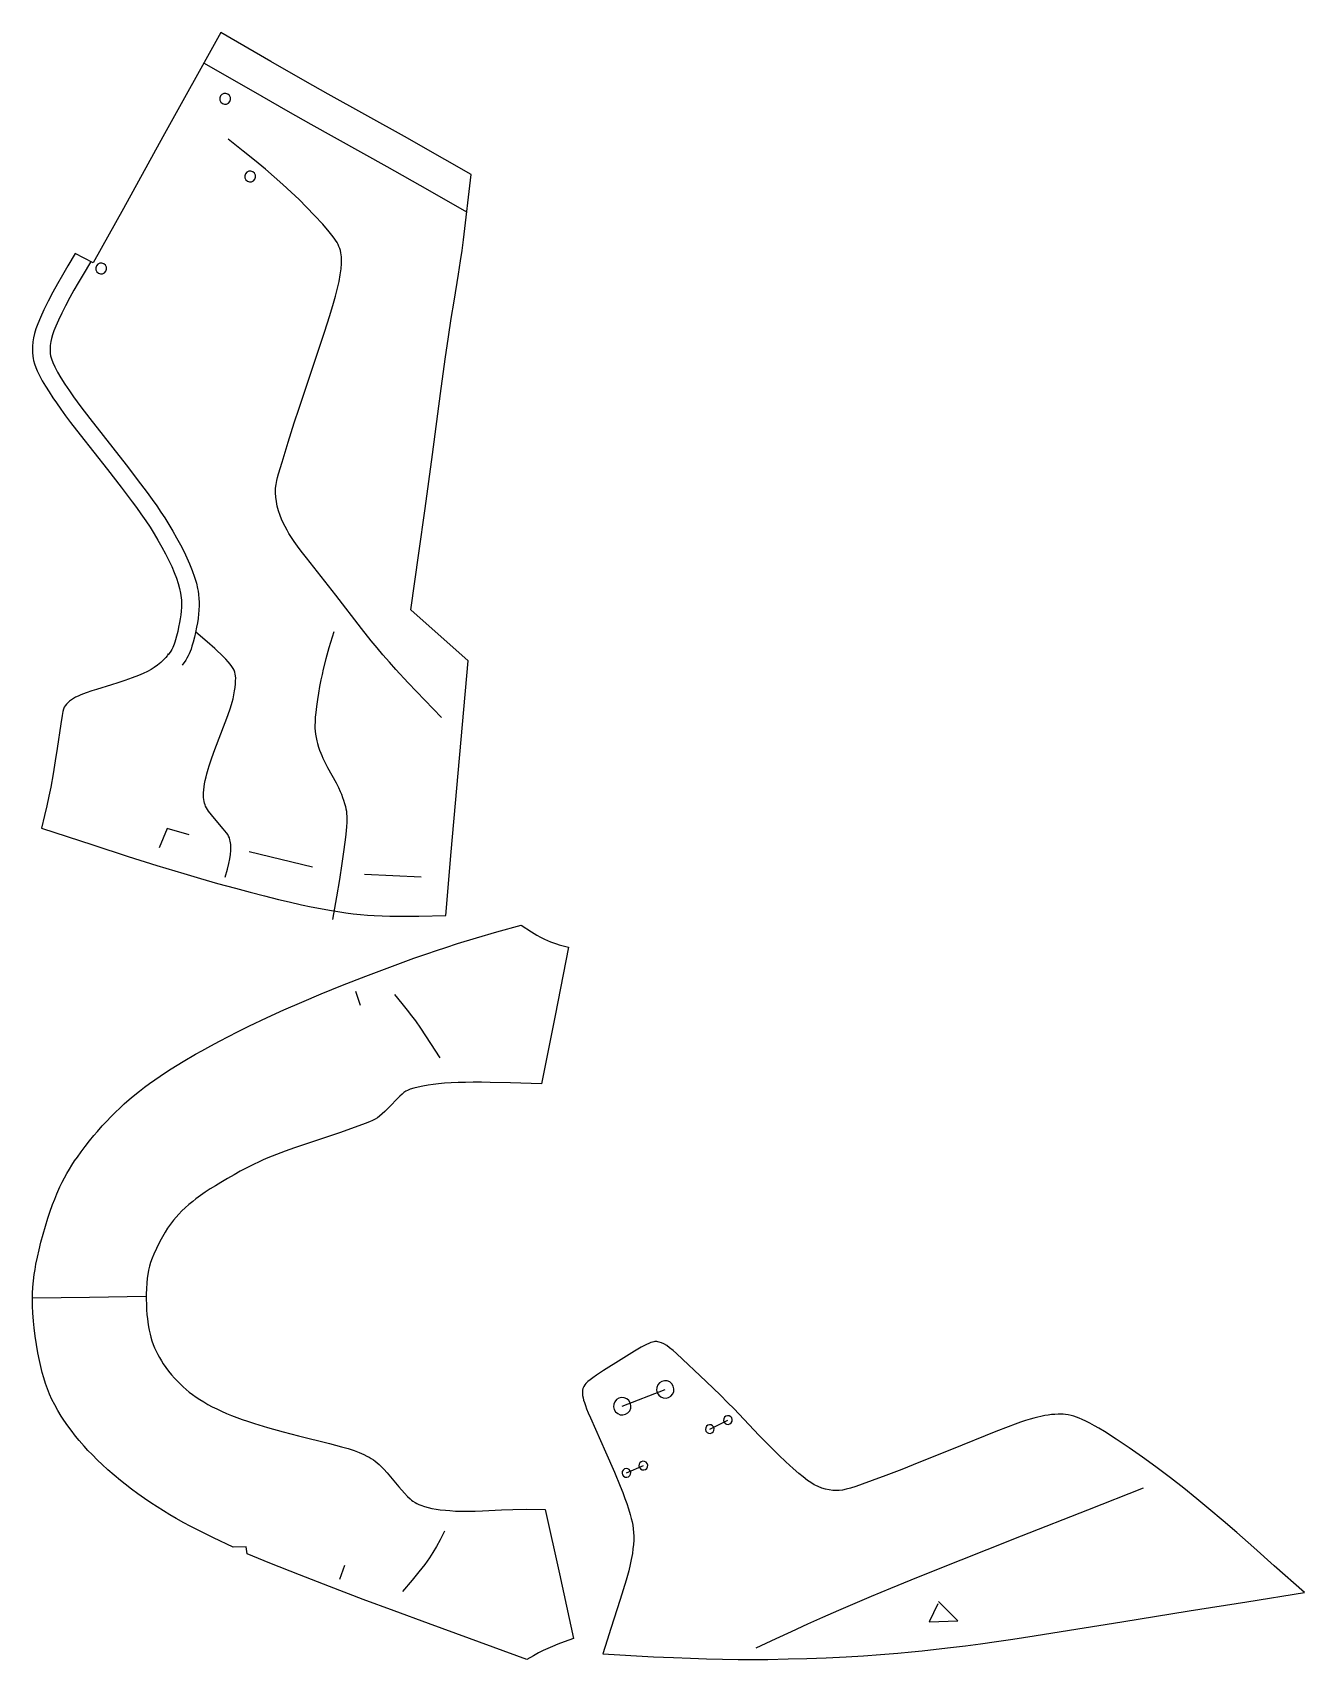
# Model space of a CAD drawing. Extents: x 1 to 293, y 1 to 877.
# Drawn here: x 1 to 292.8, y 1 to 374.1 of the extents above; entities that cross this region are included whole.
import ezdxf

# ---------------------------------------------------------------- set-up
doc = ezdxf.new("R2010")
doc.units = 0

msp = doc.modelspace()

# ---------------------------------------------------------------- linework, layer by layer
for points in [[(95.80265, 171.57164), (97.085854, 186.171951), (98.369057, 200.772263), (99.65226, 215.37265), (100.935623, 229.972961), (87.795151, 241.668671), (89.63578, 254.66835), (91.058746, 264.899292), (92.741402, 277.302887), (94.626953, 291.323669), (95.709839, 299.195618), (96.437187, 304.276001), (97.072731, 308.482574), (97.710464, 312.475769), (98.730232, 318.626099), (99.210152, 321.751099), (99.539528, 324.115997), (99.848907, 326.499512), (101.651482, 341.520386), (95.625626, 344.941467), (86.307343, 350.20929), (68.864998, 359.962402), (63.581875, 362.936951), (55.654453, 367.459137), (44.188984, 374.065857), (30.92375, 350.179443), (21.836874, 333.709595), (14.937265, 321.230927), (10.789765, 323.363892), (9.132031, 320.60202), (7.855703, 318.432404), (6.743515, 316.479675), (5.681719, 314.535065), (4.588359, 312.435242), (3.617812, 310.466003), (2.800781, 308.69046), (2.205078, 307.263519), (1.785312, 306.11319), (1.466953, 305.058441), (1.246172, 304.082245), (1.107109, 303.160309), (1.020625, 302.045074), (1, 301.26358), (1.003828, 300.690857), (1.065625, 299.835938), (1.146875, 299.30368), (1.236484, 298.877106), (1.451563, 298.103027), (1.763828, 297.235535), (2.095, 296.463287), (2.614063, 295.398499), (3.242265, 294.235229), (3.970547, 292.986542), (4.790078, 291.665771), (5.692187, 290.286011), (6.467109, 289.14859), (7.495625, 287.694458), (8.586094, 286.205078), (9.735312, 284.677032), (11.941406, 281.81842), (18.184687, 273.874207), (21.366484, 269.783356), (23.865391, 266.488983), (24.834921, 265.171478), (25.883047, 263.707977), (26.976797, 262.12149), (27.96664, 260.616486), (28.887655, 259.145386), (29.751249, 257.697021), (30.666172, 256.082031), (31.501719, 254.523972), (32.255466, 253.036713), (32.927498, 251.618347), (33.520546, 250.25), (34.037186, 248.912735), (34.428593, 247.752808), (34.756405, 246.581085), (34.973438, 245.544998), (35.056171, 245.009598), (35.119686, 244.459442), (35.162655, 243.892105), (35.18375, 243.305389), (35.166092, 242.277573), (35.104141, 241.411713), (35.006248, 240.522644), (34.879532, 239.628113), (34.731171, 238.744995), (34.526173, 237.683823), (34.312656, 236.701401), (34.064686, 235.673981), (33.840782, 234.842178), (33.669842, 234.279755), (33.50914, 233.814377), (33.354763, 233.425308), (33.172501, 233.03038), (32.95578, 232.624374), (32.697422, 232.193985), (32.138279, 231.378906), (32.129139, 231.632111), (31.879141, 231.153671), (31.575546, 230.735458), (31.135, 230.263275), (30.45789, 229.646866), (29.652109, 228.994766), (28.873436, 228.430145), (28.204062, 228.006241), (27.412577, 227.578278), (26.419374, 227.117111), (25.323906, 226.663986), (23.830469, 226.093506), (22.207344, 225.508743), (20.594296, 224.95546), (19.129141, 224.478439), (15.661406, 223.434052), (14.575313, 223.092026), (13.31664, 222.659531), (12.097422, 222.188126), (11.469999, 221.914688), (10.897578, 221.636246), (10.393203, 221.355469), (9.957188, 221.075775), (9.514844, 220.746719), (9.150312, 220.43132), (8.808906, 220.08905), (8.47539, 219.698517), (8.271563, 219.358673), (8.115859, 218.946564), (7.961484, 218.345078), (7.793593, 217.480301), (7.488672, 215.569138), (6.665234, 209.908905), (6.228906, 207.046005), (5.731562, 204.050705), (5.173515, 200.997971), (4.762422, 198.935852), (4.296562, 196.766006), (3.775937, 194.493896), (3.096562, 191.655701), (14.827343, 187.778748), (22.974922, 185.134064), (29.498047, 183.087814), (35.729141, 181.210312), (39.50914, 180.105301), (43.478123, 178.972031), (47.535938, 177.844925), (50.912579, 176.935226), (54.222733, 176.073441), (57.408981, 175.279297), (59.845547, 174.700775), (62.750622, 174.048508), (64.963905, 173.583115), (67.080078, 173.167343), (69.100624, 172.800858), (71.026718, 172.483276), (72.85984, 172.214294), (74.601875, 171.993042), (76.259918, 171.81633), (77.84359, 171.678986), (79.362808, 171.576401), (81.185936, 171.489456), (82.942421, 171.439453), (84.989136, 171.414917), (87.329605, 171.416473), (89.636948, 171.440628), (95.80265, 171.57164)], [(100.617966, 332.907715), (91.682266, 337.980865), (82.386642, 343.235687), (64.95031, 352.985535), (59.637421, 355.976959), (51.675388, 360.518829), (40.304531, 367.071167)], [(45.385311, 360.118988), (44.898357, 360.091309), (44.459061, 359.879456), (44.134296, 359.515533), (43.973515, 359.055237), (44.001171, 358.568207), (44.213047, 358.128967), (44.576954, 357.804138), (45.037422, 357.643341), (45.524296, 357.671021), (45.963673, 357.882874), (46.288357, 358.246643), (46.449219, 358.707245), (46.421482, 359.194122), (46.209686, 359.633362), (45.845779, 359.958191), (45.385311, 360.118988)], [(94.863747, 216.972412), (87.206871, 224.98468), (84.365776, 228.01741), (82.884453, 229.656631), (81.358437, 231.405151), (80.050232, 232.960464), (78.708359, 234.61203), (76.50695, 237.410156), (70.617111, 245.040619), (63.827343, 253.605774), (62.656326, 255.127029), (61.803825, 256.272644), (61.052422, 257.325226), (60.391247, 258.30249), (59.809452, 259.221863), (59.393826, 259.927643), (58.927341, 260.787506), (58.511326, 261.635529), (58.143047, 262.472107), (57.821404, 263.294434), (57.447498, 264.416016), (57.16, 265.495453), (56.95578, 266.525085), (56.828514, 267.49881), (56.766403, 268.537811), (56.780231, 269.492096), (56.821796, 270.042816), (56.871872, 270.4617), (57.039219, 271.346954), (57.207966, 272.017487), (57.441406, 272.847656), (58.245312, 275.520935), (59.658047, 280.111633), (61.064999, 284.564056), (62.153671, 287.923676), (63.146248, 290.921936), (66.798203, 301.70108), (68.010002, 305.331329), (69.243668, 309.172577), (70.085464, 311.993744), (70.534843, 313.628418), (70.98484, 315.422485), (71.325386, 316.967896), (71.611481, 318.53717), (71.789375, 319.845306), (71.893204, 321.108429), (71.908516, 321.577484), (71.904533, 322.145935), (71.874924, 322.658264), (71.822189, 323.124847), (71.749138, 323.55545), (71.633049, 324.058746), (71.493042, 324.542023), (71.31234, 325.033752), (71.117027, 325.456329), (70.858513, 325.924377), (70.520233, 326.455627), (70.203979, 326.906158), (69.68586, 327.590851), (69.04203, 328.387726), (67.579216, 330.085846), (65.723511, 332.114532), (63.869297, 334.044617), (62.169529, 335.74234), (60.354374, 337.484375), (58.447266, 339.236542), (56.46711, 340.979767), (54.42625, 342.7146), (51.914295, 344.787262), (49.353436, 346.85321), (45.89922, 349.602112)], [(51.098202, 342.296173), (50.611248, 342.268494), (50.172031, 342.056641), (49.847187, 341.692719), (49.686405, 341.232269), (49.714062, 340.7453), (49.925938, 340.306), (50.289764, 339.981232), (50.750233, 339.820465), (51.237186, 339.848114), (51.676407, 340.059998), (52.001247, 340.423889), (52.162029, 340.884369), (52.134373, 341.371307), (51.922421, 341.810608), (51.55867, 342.135315), (51.098202, 342.296173)], [(14.269688, 321.389221), (12.596484, 318.600006), (11.463281, 316.675232), (10.48789, 314.972107), (9.554688, 313.281799), (8.575234, 311.431091), (7.69539, 309.688751), (6.941172, 308.111542), (6.330312, 306.737976), (5.902578, 305.676331), (5.57539, 304.747345), (5.341015, 303.934052), (5.188203, 303.216156), (5.075547, 302.33609), (5.018047, 301.140076), (5.023047, 300.825073), (5.049375, 300.48584), (5.147734, 299.909515), (5.342578, 299.22226), (5.663203, 298.389984), (6.135234, 297.384216), (6.759453, 296.21109), (7.52664, 294.891479), (8.4275, 293.446014), (9.45289, 291.895477), (10.395781, 290.537872), (12.058594, 288.256714), (14.136015, 285.525238), (22.453592, 274.910767), (25.779453, 270.601013), (27.308828, 268.564301), (28.467733, 266.978424), (29.510389, 265.506714), (30.459373, 264.11734), (31.3375, 262.778595), (32.300701, 261.241943), (33.20797, 259.722809), (34.058201, 258.229279), (34.958904, 256.56485), (35.782265, 254.95726), (36.438904, 253.595459), (37.036953, 252.258118), (37.649921, 250.736786), (38.18914, 249.1978), (38.595467, 247.814835), (38.879139, 246.586014), (38.993828, 245.952255), (39.087891, 245.303268), (39.193905, 244.18335), (39.22406, 243.485855), (39.227032, 242.767029), (39.168201, 241.520859), (39.098358, 240.752884), (38.971951, 239.720627), (38.814766, 238.694916), (38.635078, 237.693192), (38.391014, 236.501785), (38.140156, 235.40976), (37.851563, 234.276794), (37.585857, 233.346405), (37.377811, 232.702179), (37.178436, 232.155853), (36.945313, 231.600769), (36.71336, 231.122498), (36.436951, 230.619843), (36.153904, 230.157257), (35.365936, 229.017883)], [(16.914297, 321.19577), (16.427422, 321.168121), (15.988125, 320.956238), (15.66328, 320.592346), (15.5025, 320.131866), (15.530156, 319.644928), (15.742109, 319.205627), (16.106016, 318.88092), (16.566328, 318.720062), (17.053358, 318.747742), (17.492579, 318.959595), (17.817343, 319.323517), (17.978125, 319.783966), (17.950546, 320.270935), (17.738672, 320.710236), (17.374844, 321.034912), (16.914297, 321.19577)], [(45.230076, 180.367264), (45.71328, 182.208359), (46.026249, 183.504288), (46.250546, 184.583038), (46.410469, 185.589844), (46.494923, 186.509689), (46.51125, 186.994995), (46.506329, 187.450699), (46.48164, 187.876556), (46.438747, 188.272339), (46.379063, 188.63765), (46.304375, 188.97258), (46.165466, 189.421005), (45.991093, 189.822723), (45.776249, 190.200699), (45.515938, 190.577499), (44.774685, 191.49437), (42.74992, 193.839676), (42.030079, 194.699768), (41.39875, 195.526474), (41.126015, 195.930771), (40.931953, 196.251083), (40.722813, 196.648987), (40.583359, 196.969299), (40.443123, 197.382645), (40.357655, 197.732254), (40.283436, 198.204056), (40.249374, 198.617569), (40.237419, 199.070694), (40.252579, 199.703049), (40.303673, 200.420547), (40.37664, 201.063354), (40.484062, 201.773438), (40.631329, 202.556396), (40.823669, 203.417969), (41.000782, 204.119064), (41.285, 205.131638), (41.537266, 205.952423), (42.140388, 207.74382), (42.837578, 209.664291), (45.200779, 215.817886), (45.820232, 217.47757), (46.417889, 219.212021), (46.805622, 220.513672), (46.998672, 221.272644), (47.196953, 222.179214), (47.363358, 223.093201), (47.473747, 223.844299), (47.566795, 224.711716), (47.607185, 225.389923), (47.610077, 226.012268), (47.571873, 226.565857), (47.510235, 226.961166), (47.393593, 227.409836), (47.231873, 227.823669), (47.024139, 228.219681), (46.712578, 228.695236), (46.331482, 229.198822), (45.879452, 229.747421), (45.355469, 230.340149), (44.758671, 230.974136), (44.205078, 231.531876), (43.47242, 232.234299), (42.805077, 232.845154), (41.031796, 234.386322), (38.45203, 236.535309)], [(70.104767, 236.640152), (69.004532, 232.996017), (68.282341, 230.419846), (67.690933, 228.06218), (67.418747, 226.85202), (67.164528, 225.626328), (66.87336, 224.095306), (66.613434, 222.593277), (66.386406, 221.150467), (66.16008, 219.539215), (65.986565, 218.10788), (65.884064, 217.073349), (65.811172, 215.988983), (65.791481, 215.1828), (65.802498, 214.581329), (65.84906, 213.85968), (65.931877, 213.145309), (66.050781, 212.411789), (66.209526, 211.649689), (66.368668, 211.017578), (66.612267, 210.197723), (66.846169, 209.516632), (67.117577, 208.811798), (67.34742, 208.266953), (67.601013, 207.707581), (67.975861, 206.939835), (68.705391, 205.556641), (70.638046, 202.04422), (71.173828, 200.981476), (71.618828, 200.001953), (71.870621, 199.393356), (72.141167, 198.679764), (72.369293, 198.016251), (72.597031, 197.282028), (72.785934, 196.609756), (72.915855, 196.071396), (73.016563, 195.511551), (73.073204, 195.02124), (73.110855, 194.322021), (73.111717, 193.668671), (73.084221, 192.909683), (73.026329, 192.025223), (72.938438, 191.013428), (72.79039, 189.593277), (72.433517, 186.697723), (71.987579, 183.523895), (71.424843, 179.882568), (70.754219, 175.841644), (69.859764, 170.671173)], [(36.91914, 190.112656), (31.905781, 191.559525), (30.054844, 187.145233)], [(65.252266, 182.716248), (50.702343, 186.1689)], [(90.145859, 180.404129), (77.132889, 180.996719)], [(114.422966, 1), (101.288277, 5.770078), (91.841484, 9.220703), (83.991013, 12.116406), (76.85656, 14.786797), (69.112106, 17.738983), (62.2225, 20.415468), (55.435467, 23.103594), (50.229763, 25.226328), (49.989841, 26.819609), (47.020157, 26.741327), (42.485466, 28.88789), (40.508827, 29.856874), (38.835312, 30.703436), (37.131248, 31.594921), (35.742188, 32.346642), (33.973751, 33.338829), (32.537342, 34.175938), (31.085468, 35.052578), (29.621796, 35.969688), (28.149452, 36.92828), (26.67211, 37.929295), (25.193281, 38.973747), (23.716562, 40.062107), (22.248203, 41.191952), (21.156796, 42.064217), (19.720703, 43.25695), (18.313202, 44.480156), (16.941797, 45.729687), (15.941328, 46.681561), (14.650624, 47.967266), (13.719218, 48.941795), (12.822187, 49.922966), (11.681641, 51.238594), (10.86875, 52.228203), (9.843046, 53.547653), (9.118438, 54.534763), (8.213202, 55.843983), (7.580937, 56.818123), (6.801641, 58.10289), (6.096719, 59.367264), (5.466406, 60.609295), (4.904922, 61.837185), (4.404766, 63.061951), (3.958594, 64.294449), (3.558984, 65.5457), (3.198359, 66.826485), (2.869453, 68.148048), (2.564765, 69.520859), (2.210234, 71.318359), (1.888516, 73.188202), (1.60625, 75.105392), (1.370156, 77.044922), (1.218828, 78.595627), (1.082188, 80.511871), (1.018906, 82.011642), (1, 83.477188), (1.027656, 84.922417), (1.103906, 86.36367), (1.231172, 87.816872), (1.411406, 89.298279), (1.582734, 90.437576), (1.786094, 91.608513), (2.108594, 93.23101), (2.491172, 94.934998), (2.930703, 96.708824), (3.421328, 98.527107), (3.957266, 100.364845), (4.532813, 102.196953), (4.986953, 103.552109), (5.617812, 105.313438), (6.106797, 106.586716), (6.606719, 107.807182), (7.287734, 109.341011), (7.810937, 110.42765), (8.347109, 111.467499), (8.897968, 112.467735), (9.465468, 113.435463), (10.051562, 114.377892), (10.658047, 115.302032), (11.286953, 116.215157), (12.163359, 117.427734), (13.087343, 118.650154), (14.062031, 119.892105), (15.087891, 121.149063), (15.891015, 122.098282), (17.007187, 123.367577), (17.878359, 124.318985), (19.085468, 125.58226), (20.025234, 126.522423), (20.994532, 127.453514), (21.993437, 128.373047), (23.724922, 129.876083), (25.542265, 131.345703), (26.675234, 132.213669), (27.84078, 133.07312), (29.039686, 133.924911), (30.272734, 134.770386), (31.540312, 135.610855), (32.843437, 136.447495), (34.182499, 137.281403), (35.558125, 138.113831), (38.409843, 139.772888), (39.878983, 140.59758), (41.875, 141.690079), (43.906094, 142.772263), (45.963825, 143.842102), (48.040154, 144.897186), (50.649296, 146.191879), (54.858047, 148.211487), (58.680157, 149.9664), (62.756405, 151.756866), (67.205315, 153.627808), (72.134377, 155.619919), (77.471245, 157.702576), (82.994064, 159.786163), (88.476563, 161.779449), (91.504059, 162.842651), (93.692108, 163.590927), (95.793983, 164.291016), (98.47023, 165.154449), (102.863121, 166.504608), (107.550232, 167.863037), (113.144844, 169.414764), (115.482498, 167.882339), (116.724686, 167.091553), (117.56179, 166.610779), (118.455704, 166.166718), (119.167656, 165.84758), (119.839371, 165.567886), (120.528671, 165.302338), (121.208511, 165.064758), (121.858047, 164.865463), (122.47937, 164.699066), (124.002731, 164.357422), (120.877655, 148.675003), (117.752579, 132.992416), (110.657806, 133.227814), (106.025307, 133.333984), (104.034843, 133.356018), (102.134766, 133.357498), (100.331093, 133.337189), (98.627892, 133.294144), (97.029213, 133.227646), (95.539452, 133.136719), (94.162651, 133.020538), (92.902733, 132.87851), (91.76078, 132.714066), (90.543983, 132.496017), (89.4925, 132.26593), (88.471092, 131.997345), (87.66687, 131.745148), (87.049995, 131.50499), (86.61351, 131.276947), (86.20945, 130.997269), (85.787338, 130.636948), (85.297417, 130.16687), (82.452965, 127.264297), (81.817032, 126.637497), (81.245781, 126.104454), (80.632423, 125.586014), (80.121559, 125.211014), (79.595779, 124.882416), (79.027969, 124.583275), (78.28492, 124.251717), (77.329842, 123.88015), (71.652969, 121.864998), (68.681953, 120.840309), (61.122421, 118.301407), (58.990623, 117.5532), (57.011875, 116.823204), (54.960468, 116.004997), (53.880623, 115.540466), (52.841953, 115.068047), (51.82328, 114.579765), (50.803669, 114.067345), (48.677341, 112.937889), (47.241795, 112.142891), (45.741562, 111.286949), (44.211639, 110.384682), (42.990154, 109.63945), (41.79031, 108.881485), (40.630154, 108.118126), (39.527657, 107.357025), (38.499218, 106.604996), (37.778435, 106.047729), (36.880936, 105.312263), (36.051952, 104.583748), (35.28664, 103.86039), (34.580311, 103.140228), (33.928123, 102.421562), (33.325546, 101.702423), (32.634686, 100.800308), (32.005234, 99.894608), (31.428984, 98.987808), (30.796562, 97.901329), (30.215155, 96.820702), (29.408203, 95.219292), (28.822968, 93.971405), (28.437265, 93.041016), (28.087265, 92.049217), (27.837969, 91.194214), (27.620312, 90.27047), (27.438202, 89.264687), (27.32703, 88.449448), (27.213436, 87.287888), (27.138046, 86.061401), (27.099531, 84.792419), (27.096561, 83.503204), (27.116718, 82.536324), (27.172577, 81.265236), (27.260078, 80.035309), (27.345703, 79.153198), (27.447889, 78.314064), (27.60961, 77.259689), (27.749922, 76.51297), (27.962187, 75.569763), (28.140234, 74.897499), (28.402422, 74.041641), (28.692968, 73.224922), (29.011641, 72.43969), (29.358202, 71.677971), (29.732187, 70.934219), (30.1325, 70.207108), (30.558125, 69.495781), (31.007813, 68.799217), (31.602186, 67.947968), (32.230232, 67.116798), (32.889767, 66.303825), (33.580391, 65.507576), (34.158829, 64.881874), (34.920547, 64.113121), (35.565392, 63.508202), (36.245857, 62.911716), (36.965702, 62.32328), (37.728516, 61.742344), (38.538124, 61.168514), (39.395622, 60.602108), (40.300076, 60.044453), (41.250389, 59.496796), (42.245388, 58.960155), (43.283905, 58.436016), (44.364841, 57.925388), (45.486954, 57.429764), (46.649139, 56.950153), (47.848358, 56.486874), (49.079609, 56.039295), (50.338203, 55.60664), (51.942265, 55.085938), (54.886875, 54.200466), (58.514217, 53.199532), (62.058125, 52.284687), (69.13031, 50.530544), (71.924454, 49.789219), (73.413986, 49.3507), (74.820465, 48.890312), (75.963905, 48.464607), (77.048904, 47.996563), (77.739296, 47.654686), (78.239532, 47.379841), (78.724686, 47.087498), (79.19445, 46.775936), (79.648827, 46.443672), (80.08812, 46.090778), (80.513123, 45.719608), (80.924843, 45.333046), (81.584213, 44.662342), (82.336479, 43.829372), (85.040077, 40.610001), (86.330467, 39.11797), (87.041794, 38.344841), (87.613045, 37.799843), (87.940155, 37.53867), (88.289215, 37.297813), (88.76133, 37.011562), (89.162811, 36.792263), (89.632339, 36.564842), (90.065308, 36.380936), (90.966408, 36.06406), (91.737808, 35.848827), (92.629684, 35.649063), (93.645935, 35.469608), (94.538513, 35.343201), (95.738594, 35.208828), (96.755074, 35.122421), (98.081245, 35.043358), (99.175545, 35.00531), (100.851326, 34.993435), (102.550545, 35.032734), (104.266251, 35.107185), (108.590782, 35.337341), (111.182892, 35.424999), (114.336952, 35.455078), (118.624214, 35.421795), (121.888901, 20.608124), (125.153671, 5.794453), (122.964996, 5.008984), (121.532417, 4.474062), (120.323822, 3.994375), (119.210541, 3.517344), (118.169373, 3.034062), (117.078667, 2.483828), (115.926872, 1.857734), (114.422966, 1)], [(76.270859, 150.945694), (75.172729, 154.14679)], [(84.020309, 153.49585), (85.72937, 151.419144), (86.948433, 149.907425), (87.947266, 148.625626), (88.837029, 147.423508), (90.000465, 145.739609), (92.285782, 142.258896), (94.460701, 138.991638)], [(27.060936, 84.26445), (14.065702, 84.037651), (1.070625, 83.810776)], [(131.846252, 2.262422), (143.454056, 1.638594), (148.086945, 1.419219), (151.939835, 1.26125), (155.659836, 1.138125), (159.284912, 1.053125), (162.892105, 1.0075), (165.940536, 1.000078), (169.716873, 1.028828), (174.382889, 1.115625), (178.645157, 1.237969), (183.105148, 1.409141), (187.710617, 1.633438), (191.622101, 1.864297), (195.568283, 2.137734), (199.521484, 2.456406), (202.694366, 2.746016), (205.092957, 2.984922), (208.33226, 3.333672), (211.637177, 3.718984), (215.027969, 4.142812), (218.524445, 4.607109), (222.146942, 5.113828), (225.914764, 5.664765), (230.827332, 6.412109), (236.972183, 7.379062), (250.925613, 9.64086), (266.33493, 12.138359), (279.57608, 14.249765), (292.827881, 16.346483), (285.896484, 22.506639), (281.19281, 26.662188), (277.288971, 30.076639), (274.140778, 32.790623), (270.879456, 35.548985), (268.13623, 37.817108), (265.116333, 40.253201), (262.093903, 42.624294), (258.71936, 45.182423), (255.661789, 47.410389), (252.597733, 49.551563), (249.643982, 51.529453), (246.95343, 53.24617), (245.62883, 54.05117), (244.67749, 54.605232), (243.619141, 55.189217), (242.686172, 55.666405), (241.856552, 56.051872), (241.108902, 56.360779), (240.555069, 56.562889), (239.90007, 56.771797), (239.266953, 56.943516), (238.638504, 57.079216), (237.998428, 57.177109), (237.466873, 57.227188), (236.908829, 57.251328), (236.315857, 57.248516), (235.51297, 57.206013), (234.812027, 57.139374), (234.055771, 57.040779), (233.242569, 56.907341), (232.371017, 56.735703), (231.67804, 56.579998), (230.700378, 56.334217), (229.926163, 56.119453), (228.837646, 55.789841), (227.683823, 55.408203), (226.463196, 54.974842), (224.841553, 54.364922), (222.020233, 53.247421), (211.859451, 49.11031), (204.382339, 46.1325), (200.411011, 44.581951), (196.809143, 43.20211), (193.665543, 42.027889), (191.325226, 41.18367), (189.884293, 40.687656), (188.691559, 40.306717), (187.694366, 40.029999), (186.839844, 39.846405), (186.074997, 39.744843), (185.347031, 39.714062), (184.622726, 39.74625), (183.778671, 39.859219), (182.935074, 40.049061), (182.091248, 40.311485), (181.245071, 40.644062), (180.750381, 40.874531), (180.366562, 41.073906), (179.54805, 41.559532), (178.7939, 42.072109), (177.773514, 42.845703), (176.804214, 43.64492), (175.489685, 44.797421), (173.798126, 46.355469), (172.264603, 47.820313), (170.441254, 49.613907), (169.153976, 50.911484), (167.658661, 52.450466), (161.948746, 58.445), (160.462189, 59.958828), (158.817184, 61.590076), (155.550858, 64.728439), (148.7332, 71.140076), (147.953049, 71.832268), (147.158432, 72.478981), (146.499756, 72.956245), (145.838821, 73.363594), (145.27179, 73.637733), (144.802261, 73.795235), (144.495468, 73.857498), (144.265854, 73.882027), (143.800461, 73.874374), (143.561401, 73.842575), (143.232178, 73.771324), (142.887344, 73.667496), (142.522812, 73.531326), (141.719452, 73.162346), (140.667648, 72.59156), (139.112732, 71.665939), (136.050629, 69.773125), (131.998123, 67.228516), (130.366638, 66.174141), (129.530304, 65.596954), (128.924057, 65.142189), (128.406723, 64.707344), (127.984215, 64.288902), (127.715858, 63.962967), (127.461403, 63.561016), (127.288437, 63.158981), (127.187965, 62.749687), (127.153587, 62.412498), (127.160858, 61.972969), (127.215385, 61.507343), (127.310699, 61.011639), (127.443588, 60.486248), (127.611092, 59.931873), (127.853432, 59.229218), (128.136017, 58.486641), (128.510544, 57.569218), (129.012802, 56.40242), (132.491943, 48.617344), (134.518829, 43.971172), (135.857422, 40.753906), (136.436478, 39.274921), (136.928284, 37.94656), (137.350861, 36.727421), (137.722809, 35.576092), (138.115082, 34.26453), (138.367416, 33.323048), (138.545151, 32.55711), (138.696014, 31.773125), (138.814926, 30.964531), (138.896866, 30.125156), (138.936722, 29.248436), (138.929367, 28.328047), (138.872269, 27.360624), (138.767502, 26.348202), (138.617737, 25.293514), (138.371323, 23.920313), (138.130081, 22.781172), (137.777573, 21.311092), (137.198517, 19.176796), (136.539993, 16.980703), (135.836716, 14.775), (133.649689, 8.119375), (132.809067, 5.434375), (131.846252, 2.262422)], [(148.162109, 63.086872), (148.010773, 63.693981), (147.679138, 64.224686), (147.199844, 64.626877), (146.61969, 64.861252), (145.995468, 64.904922), (145.388351, 64.753517), (144.857651, 64.421951), (144.45546, 63.942654), (144.221008, 63.362419), (144.177338, 62.738201), (144.328751, 62.131092), (144.660385, 61.600468), (145.139679, 61.19828), (145.719925, 60.963825), (146.344055, 60.920155), (146.951248, 61.07156), (147.481949, 61.403202), (147.884064, 61.8825), (148.118515, 62.462654), (148.162109, 63.086872)], [(138.292725, 59.253437), (138.141327, 59.860546), (137.809769, 60.391171), (137.330383, 60.793438), (136.750305, 61.027813), (136.126007, 61.071484), (135.518906, 60.920078), (134.988281, 60.588512), (134.586014, 60.109138), (134.351639, 59.528984), (134.307968, 58.904766), (134.459366, 58.297653), (134.790939, 57.767029), (135.270309, 57.364765), (135.850464, 57.13039), (136.474686, 57.086716), (137.081787, 57.238125), (137.612411, 57.569687), (138.014679, 58.049061), (138.249054, 58.629219), (138.292725, 59.253437)], [(136.300385, 59.07906), (146.169769, 62.912498)], [(161.547256, 55.99453), (161.438126, 56.369141), (161.193909, 56.673359), (160.851868, 56.861092), (160.463974, 56.903515), (160.089371, 56.794373), (159.785156, 56.550156), (159.597412, 56.208122), (159.554916, 55.820156), (159.664139, 55.445625), (159.908356, 55.141327), (160.250381, 54.953671), (160.638275, 54.911171), (161.012894, 55.02039), (161.317184, 55.26453), (161.504837, 55.60664), (161.547256, 55.99453)], [(157.391632, 53.926716), (157.282501, 54.30125), (157.038193, 54.605625), (156.696167, 54.793282), (156.308273, 54.835701), (155.933746, 54.726563), (155.629456, 54.482342), (155.441788, 54.140232), (155.399216, 53.752422), (155.508514, 53.377811), (155.752731, 53.073513), (156.094757, 52.88578), (156.482574, 52.843357), (156.857269, 52.952499), (157.161484, 53.196716), (157.349136, 53.538906), (157.391632, 53.926716)], [(156.395462, 53.839531), (160.551086, 55.907341)], [(138.250229, 43.875938), (138.141098, 44.250546), (137.896866, 44.554844), (137.554764, 44.7425), (137.16687, 44.785), (136.792343, 44.675858), (136.487961, 44.431561), (136.300308, 44.089451), (136.257889, 43.701641), (136.367035, 43.32711), (136.611252, 43.022732), (136.953354, 42.835075), (137.341171, 42.792576), (137.715775, 42.901794), (138.020081, 43.146015), (138.207809, 43.488125), (138.250229, 43.875938)], [(137.254059, 43.788826), (141.139923, 45.468513)], [(142.136169, 45.555622), (142.026947, 45.930233), (141.78273, 46.234531), (141.440704, 46.422188), (141.052811, 46.464687), (140.678207, 46.355545), (140.373901, 46.111248), (140.186249, 45.769138), (140.143753, 45.381329), (140.25296, 45.006794), (140.497177, 44.702419), (140.839294, 44.514763), (141.227112, 44.472263), (141.601715, 44.581406), (141.906006, 44.825703), (142.093674, 45.167812), (142.136169, 45.555622)], [(255.802567, 40.24828), (243.042572, 35.237812), (227.842575, 29.292969), (219.923904, 26.170702), (208.007965, 21.405077), (202.482574, 19.163437), (197.876633, 17.274765), (193.382965, 15.409609), (189.108047, 13.607812), (185.91539, 12.237734), (182.229294, 10.623359), (178.830536, 9.101719), (175.050308, 7.371953), (171.501877, 5.716953), (166.959366, 3.571172)], [(95.53109, 30.3825), (94.525856, 28.400703), (93.698357, 26.877655), (92.877495, 25.508984), (92.070541, 24.296406), (90.985779, 22.800781), (89.634766, 21.064688), (88.078125, 19.155703), (85.903511, 16.569843)], [(72.56031, 22.524843), (71.434685, 19.359999)], [(208.730774, 13.740156), (206.726166, 9.647187), (213.287567, 9.880625), (208.853897, 14.261952)]]:
    msp.add_lwpolyline(points)

doc.saveas('drawing.dxf')
